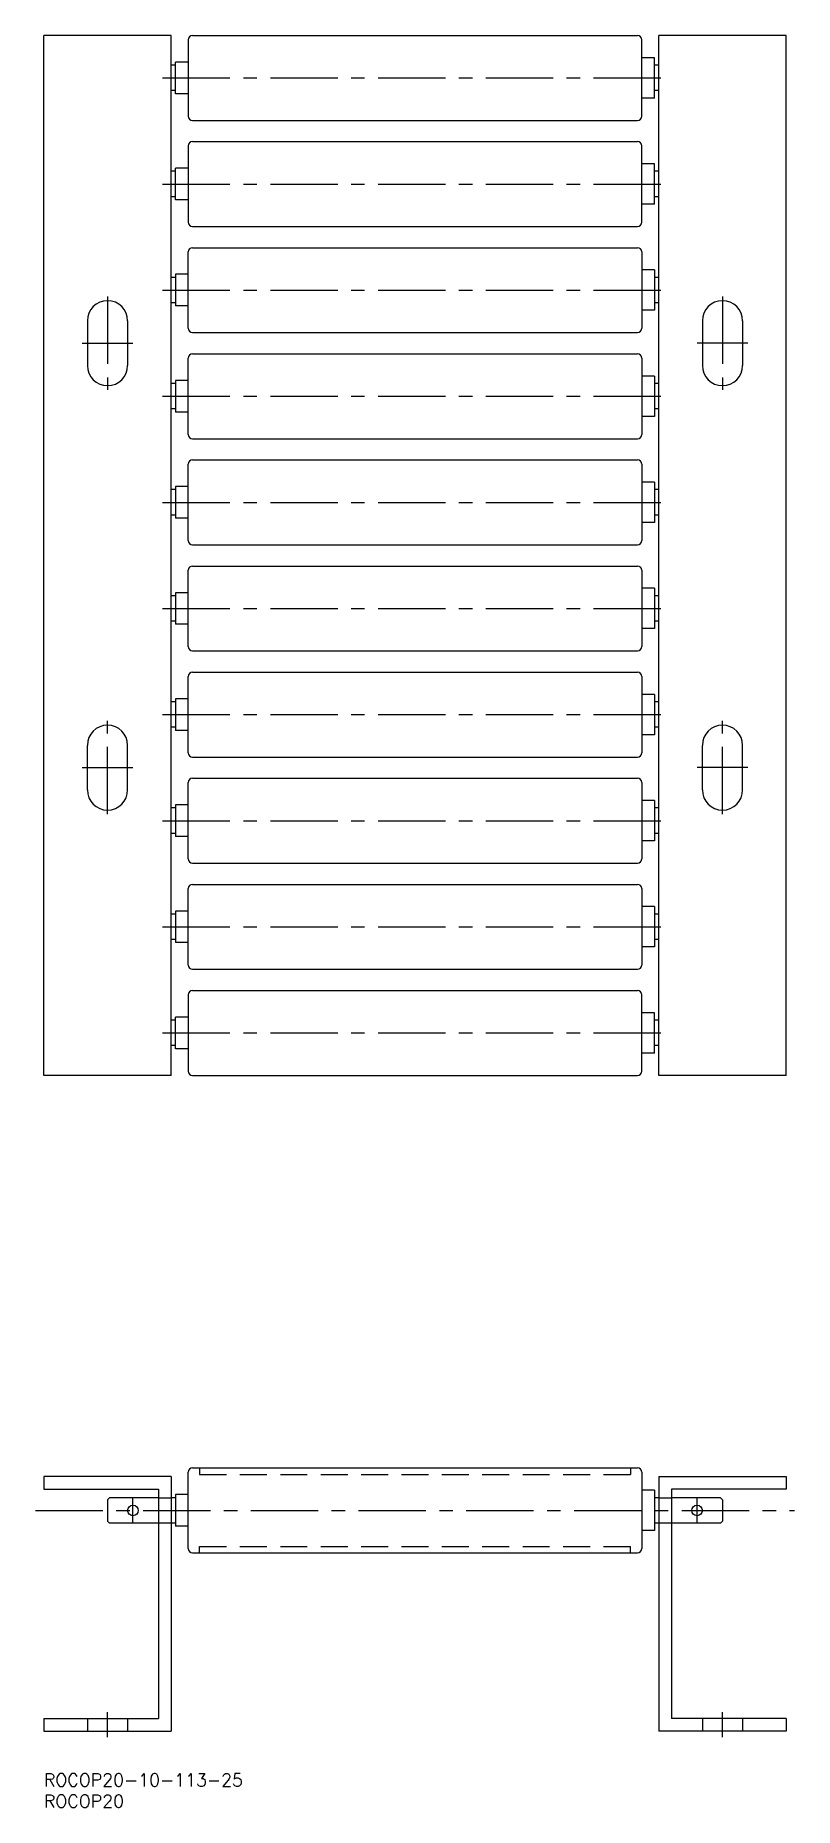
# Model space of a CAD drawing. Extents: x -2 to 177, y -8 to 410.
import ezdxf

# ---------------------------------------------------------------- set-up
doc = ezdxf.new("R2010")
doc.units = 0
doc.header["$LTSCALE"] = 0.5
doc.linetypes.add('CENTER', pattern=[50.8, 31.75, -6.35, 6.35, -6.35])
doc.linetypes.add('DASHED', pattern=[19.05, 12.7, -6.35])
for name, color, linetype in [('MSM_CENTER', 1, 'CENTER'), ('MSM_CONTINUOUS', 7, 'CONTINUOUS'), ('MSM_DASHED', 4, 'DASHED'), ('MSM_PART_NUMBER', 7, 'CONTINUOUS')]:
    doc.layers.add(name, color=color, linetype=linetype)
doc.styles.get("Standard").update_dxf_attribs({"font": 'txt.shx', "height": 3, "bigfont": 'bigfont.shx'})

# ---------------------------------------------------------------- blocks, each defined once
blk = doc.blocks.new('*U6')
at = {"layer": 'MSM_PART_NUMBER'}
blk.add_text('ROCOP20-10-113-25', height=3, dxfattribs=at).set_placement((0, -3))
blk = doc.blocks.new('*U7')
at = {"layer": 'MSM_PART_NUMBER'}
blk.add_text('ROCOP20', height=3, dxfattribs=at).set_placement((0, -8))

msp = doc.modelspace()

# ---------------------------------------------------------------- linework, layer by layer
at = {"layer": 'MSM_CENTER'}
for p, q in [((28, 399.5), (147, 399.5)), ((28, 374.5), (147, 374.5)), ((15, 348), (15, 326)), ((28, 349.5), (147, 349.5)), ((160, 348), (160, 326)), ((9.05, 337), (20.95, 337)), ((165.95, 337), (154.05, 337)), ((28, 324.5), (147, 324.5)), ((28, 299.5), (147, 299.5)), ((28, 274.5), (147, 274.5)), ((15, 226), (15, 248)), ((28, 249.5), (147, 249.5)), ((160, 226), (160, 248)), ((9.05, 237), (20.95, 237)), ((165.95, 237), (154.05, 237)), ((28, 224.5), (147, 224.5)), ((28, 199.5), (147, 199.5)), ((28, 174.5), (147, 174.5)), ((21, 59.05), (21, 64.95)), ((154, 59.05), (154, 64.95)), ((-2, 62), (177, 62)), ((15, 8.55), (15, 14.45)), ((160, 8.55), (160, 14.45))]:
    msp.add_line(p, q, dxfattribs=at)
at = {"layer": 'MSM_CONTINUOUS'}
for p, q in [((0, 164.5), (0, 409.5)), ((30, 409.5), (0, 409.5)), ((30, 164.5), (30, 409.5)), ((35, 409.5), (140, 409.5)), ((145, 164.5), (145, 409.5)), ((175, 409.5), (145, 409.5)), ((175, 164.5), (175, 409.5)), ((34, 408.5), (34, 390.5)), ((141, 390.5), (141, 408.5)), ((31, 402.5), (30, 402.5)), ((34, 403.22), (31, 403.22)), ((31, 395.78), (31, 403.22)), ((144, 404.25), (141, 404.25)), ((144, 394.75), (144, 404.25)), ((145, 402.5), (144, 402.5)), ((31, 396.5), (30, 396.5)), ((34, 395.78), (31, 395.78)), ((144, 394.75), (141, 394.75)), ((145, 396.5), (144, 396.5)), ((35, 389.5), (140, 389.5)), ((35, 384.5), (140, 384.5)), ((34, 383.5), (34, 365.5)), ((141, 365.5), (141, 383.5)), ((31, 377.5), (30, 377.5)), ((34, 378.22), (31, 378.22)), ((31, 370.78), (31, 378.22)), ((144, 379.25), (141, 379.25)), ((144, 369.75), (144, 379.25)), ((145, 377.5), (144, 377.5)), ((31, 371.5), (30, 371.5)), ((34, 370.78), (31, 370.78)), ((144, 369.75), (141, 369.75)), ((145, 371.5), (144, 371.5)), ((35, 364.5), (140, 364.5)), ((35, 359.5), (140, 359.5)), ((34, 340.5), (34, 358.5)), ((141, 358.5), (141, 340.5)), ((31, 352.5), (30, 352.5)), ((31, 353.22), (31, 345.78)), ((34, 353.22), (31, 353.22)), ((144, 354.25), (141, 354.25)), ((144, 354.25), (144, 344.75)), ((145, 352.5), (144, 352.5)), ((31, 346.5), (30, 346.5)), ((34, 345.78), (31, 345.78)), ((144, 344.75), (141, 344.75)), ((145, 346.5), (144, 346.5)), ((10.25, 342.25), (10.25, 331.75)), ((19.75, 342.25), (19.75, 331.75)), ((35, 339.5), (140, 339.5)), ((155.25, 342.25), (155.25, 331.75)), ((164.75, 342.25), (164.75, 331.75)), ((35, 334.5), (140, 334.5)), ((34, 315.5), (34, 333.5)), ((141, 333.5), (141, 315.5)), ((31, 327.5), (30, 327.5)), ((31, 328.22), (31, 320.78)), ((34, 328.22), (31, 328.22)), ((144, 329.25), (141, 329.25)), ((144, 329.25), (144, 319.75)), ((145, 327.5), (144, 327.5)), ((31, 321.5), (30, 321.5)), ((145, 321.5), (144, 321.5)), ((34, 320.78), (31, 320.78)), ((144, 319.75), (141, 319.75)), ((35, 314.5), (140, 314.5)), ((35, 309.5), (140, 309.5)), ((34, 290.5), (34, 308.5)), ((141, 308.5), (141, 290.5)), ((31, 302.5), (30, 302.5)), ((34, 303.22), (31, 303.22)), ((31, 303.22), (31, 295.78)), ((144, 304.25), (141, 304.25)), ((144, 304.25), (144, 294.75)), ((145, 302.5), (144, 302.5)), ((31, 296.5), (30, 296.5)), ((145, 296.5), (144, 296.5)), ((34, 295.78), (31, 295.78)), ((144, 294.75), (141, 294.75)), ((35, 289.5), (140, 289.5)), ((35, 284.5), (140, 284.5)), ((34, 265.5), (34, 283.5)), ((141, 283.5), (141, 265.5)), ((31, 277.5), (30, 277.5)), ((34, 278.22), (31, 278.22)), ((31, 278.22), (31, 270.78)), ((144, 279.25), (141, 279.25)), ((144, 279.25), (144, 269.75)), ((145, 277.5), (144, 277.5)), ((31, 271.5), (30, 271.5)), ((145, 271.5), (144, 271.5)), ((34, 270.78), (31, 270.78)), ((144, 269.75), (141, 269.75)), ((35, 264.5), (140, 264.5)), ((35, 259.5), (140, 259.5)), ((34, 240.5), (34, 258.5)), ((141, 258.5), (141, 240.5)), ((31, 252.5), (30, 252.5)), ((34, 253.22), (31, 253.22)), ((31, 253.22), (31, 245.78)), ((144, 254.25), (141, 254.25)), ((144, 254.25), (144, 244.75)), ((145, 252.5), (144, 252.5)), ((31, 246.5), (30, 246.5)), ((145, 246.5), (144, 246.5)), ((10.25, 231.75), (10.25, 242.25)), ((19.75, 231.75), (19.75, 242.25)), ((34, 245.78), (31, 245.78)), ((144, 244.75), (141, 244.75)), ((155.25, 231.75), (155.25, 242.25)), ((164.75, 231.75), (164.75, 242.25)), ((35, 239.5), (140, 239.5)), ((35, 234.5), (140, 234.5)), ((34, 215.5), (34, 233.5)), ((141, 233.5), (141, 215.5)), ((31, 227.5), (30, 227.5)), ((31, 228.22), (31, 220.78)), ((34, 228.22), (31, 228.22)), ((144, 229.25), (141, 229.25)), ((144, 229.25), (144, 219.75)), ((145, 227.5), (144, 227.5)), ((31, 221.5), (30, 221.5)), ((145, 221.5), (144, 221.5)), ((34, 220.78), (31, 220.78)), ((144, 219.75), (141, 219.75)), ((35, 214.5), (140, 214.5)), ((35, 209.5), (140, 209.5)), ((34, 190.5), (34, 208.5)), ((141, 208.5), (141, 190.5)), ((31, 202.5), (30, 202.5)), ((34, 203.22), (31, 203.22)), ((31, 203.22), (31, 195.78)), ((144, 204.25), (141, 204.25)), ((144, 204.25), (144, 194.75)), ((145, 202.5), (144, 202.5)), ((31, 196.5), (30, 196.5)), ((145, 196.5), (144, 196.5)), ((34, 195.78), (31, 195.78)), ((144, 194.75), (141, 194.75)), ((35, 189.5), (140, 189.5)), ((35, 184.5), (140, 184.5)), ((34, 183.5), (34, 165.5)), ((141, 165.5), (141, 183.5)), ((31, 177.5), (30, 177.5)), ((31, 170.78), (31, 178.22)), ((34, 178.22), (31, 178.22)), ((144, 179.25), (141, 179.25)), ((144, 169.75), (144, 179.25)), ((145, 177.5), (144, 177.5)), ((31, 171.5), (30, 171.5)), ((145, 171.5), (144, 171.5)), ((34, 170.78), (31, 170.78)), ((144, 169.75), (141, 169.75)), ((30, 164.5), (0, 164.5)), ((35, 164.5), (140, 164.5)), ((175, 164.5), (145, 164.5)), ((34, 53), (34, 71)), ((35, 72), (140, 72)), ((141, 71), (141, 53)), ((30, 70), (0, 70)), ((0, 70), (0, 67)), ((0, 67), (27, 67)), ((27, 67), (27, 13)), ((30, 70), (30, 10)), ((145, 70), (145, 10)), ((145, 70), (175, 70)), ((175, 67), (148, 67)), ((148, 67), (148, 13)), ((175, 70), (175, 67)), ((15, 64.5), (15.5, 65)), ((15, 64.5), (15, 59.5)), ((27, 65), (15.5, 65)), ((31, 65), (30, 65)), ((34, 65.72), (31, 65.72)), ((31, 65.72), (31, 58.28)), ((144, 66.75), (141, 66.75)), ((144, 66.75), (144, 57.25)), ((145, 65), (144, 65)), ((159.5, 65), (148, 65)), ((159.5, 65), (160, 64.5)), ((160, 64.5), (160, 59.5)), ((15, 59.5), (15.5, 59)), ((27, 59), (15.5, 59)), ((31, 59), (30, 59)), ((145, 59), (144, 59)), ((159.5, 59), (148, 59)), ((160, 59.5), (159.5, 59)), ((34, 58.28), (31, 58.28)), ((144, 57.25), (141, 57.25)), ((35, 52), (140, 52)), ((0, 13), (27, 13)), ((0, 13), (0, 10)), ((175, 13), (148, 13)), ((175, 13), (175, 10)), ((0, 10), (30, 10)), ((175, 10), (145, 10))]:
    msp.add_line(p, q, dxfattribs=at)
for centre in [(21, 62), (154, 62)]:
    msp.add_circle(centre, 1.25, dxfattribs=at)
for centre, radius, start, end in [((35, 408.5), 1, 90, 180), ((140, 408.5), 1, 0, 90), ((35, 390.5), 1, 180, 270), ((140, 390.5), 1, 270, 0), ((35, 383.5), 1, 90, 180), ((140, 383.5), 1, 0, 90), ((35, 365.5), 1, 180, 270), ((140, 365.5), 1, 270, 0), ((35, 358.5), 1, 90, 180), ((140, 358.5), 1, 0, 90), ((15, 342.25), 4.75, 0, 180), ((160, 342.25), 4.75, 0, 180), ((35, 340.5), 1, 180, 270), ((140, 340.5), 1, 270, 0), ((35, 333.5), 1, 90, 180), ((140, 333.5), 1, 0, 90), ((15, 331.75), 4.75, 180, 0), ((160, 331.75), 4.75, 180, 0), ((35, 315.5), 1, 180, 270), ((140, 315.5), 1, 270, 0), ((35, 308.5), 1, 90, 180), ((140, 308.5), 1, 0, 90), ((35, 290.5), 1, 180, 270), ((140, 290.5), 1, 270, 0), ((35, 283.5), 1, 90, 180), ((140, 283.5), 1, 0, 90), ((35, 265.5), 1, 180, 270), ((140, 265.5), 1, 270, 0), ((35, 258.5), 1, 90, 180), ((140, 258.5), 1, 0, 90), ((15, 242.25), 4.75, 0, 180), ((160, 242.25), 4.75, 0, 180), ((35, 240.5), 1, 180, 270), ((140, 240.5), 1, 270, 0), ((35, 233.5), 1, 90, 180), ((140, 233.5), 1, 0, 90), ((15, 231.75), 4.75, 180, 0), ((160, 231.75), 4.75, 180, 0), ((35, 215.5), 1, 180, 270), ((140, 215.5), 1, 270, 0), ((35, 208.5), 1, 90, 180), ((140, 208.5), 1, 0, 90), ((35, 190.5), 1, 180, 270), ((140, 190.5), 1, 270, 0), ((35, 183.5), 1, 90, 180), ((140, 183.5), 1, 0, 90), ((35, 165.5), 1, 180, 270), ((140, 165.5), 1, 270, 0), ((35, 71), 1, 90, 180), ((140, 71), 1, 0, 90), ((35, 53), 1, 180, 270), ((140, 53), 1, 270, 0)]:
    msp.add_arc(centre, radius, start, end, dxfattribs=at)
at = {"layer": 'MSM_DASHED'}
for p, q in [((36.7, 72), (36.7, 70.5)), ((138.3, 72), (138.3, 70.5)), ((36.7, 70.5), (138.3, 70.5)), ((27, 65), (30, 65)), ((145, 65), (148, 65)), ((30, 59), (27, 59)), ((148, 59), (145, 59)), ((36.7, 53.5), (138.3, 53.5)), ((36.7, 52), (36.7, 53.5)), ((138.3, 52), (138.3, 53.5)), ((10.25, 13), (10.25, 10)), ((19.75, 13), (19.75, 10)), ((155.25, 13), (155.25, 10)), ((164.75, 13), (164.75, 10))]:
    msp.add_line(p, q, dxfattribs=at)

# ---------------------------------------------------------------- block references
at = {"layer": 'MSM_CONTINUOUS'}
for name in ['*U6', '*U7']:
    msp.add_blockref(name, (0, 0), dxfattribs=at)

doc.saveas('drawing.dxf')
